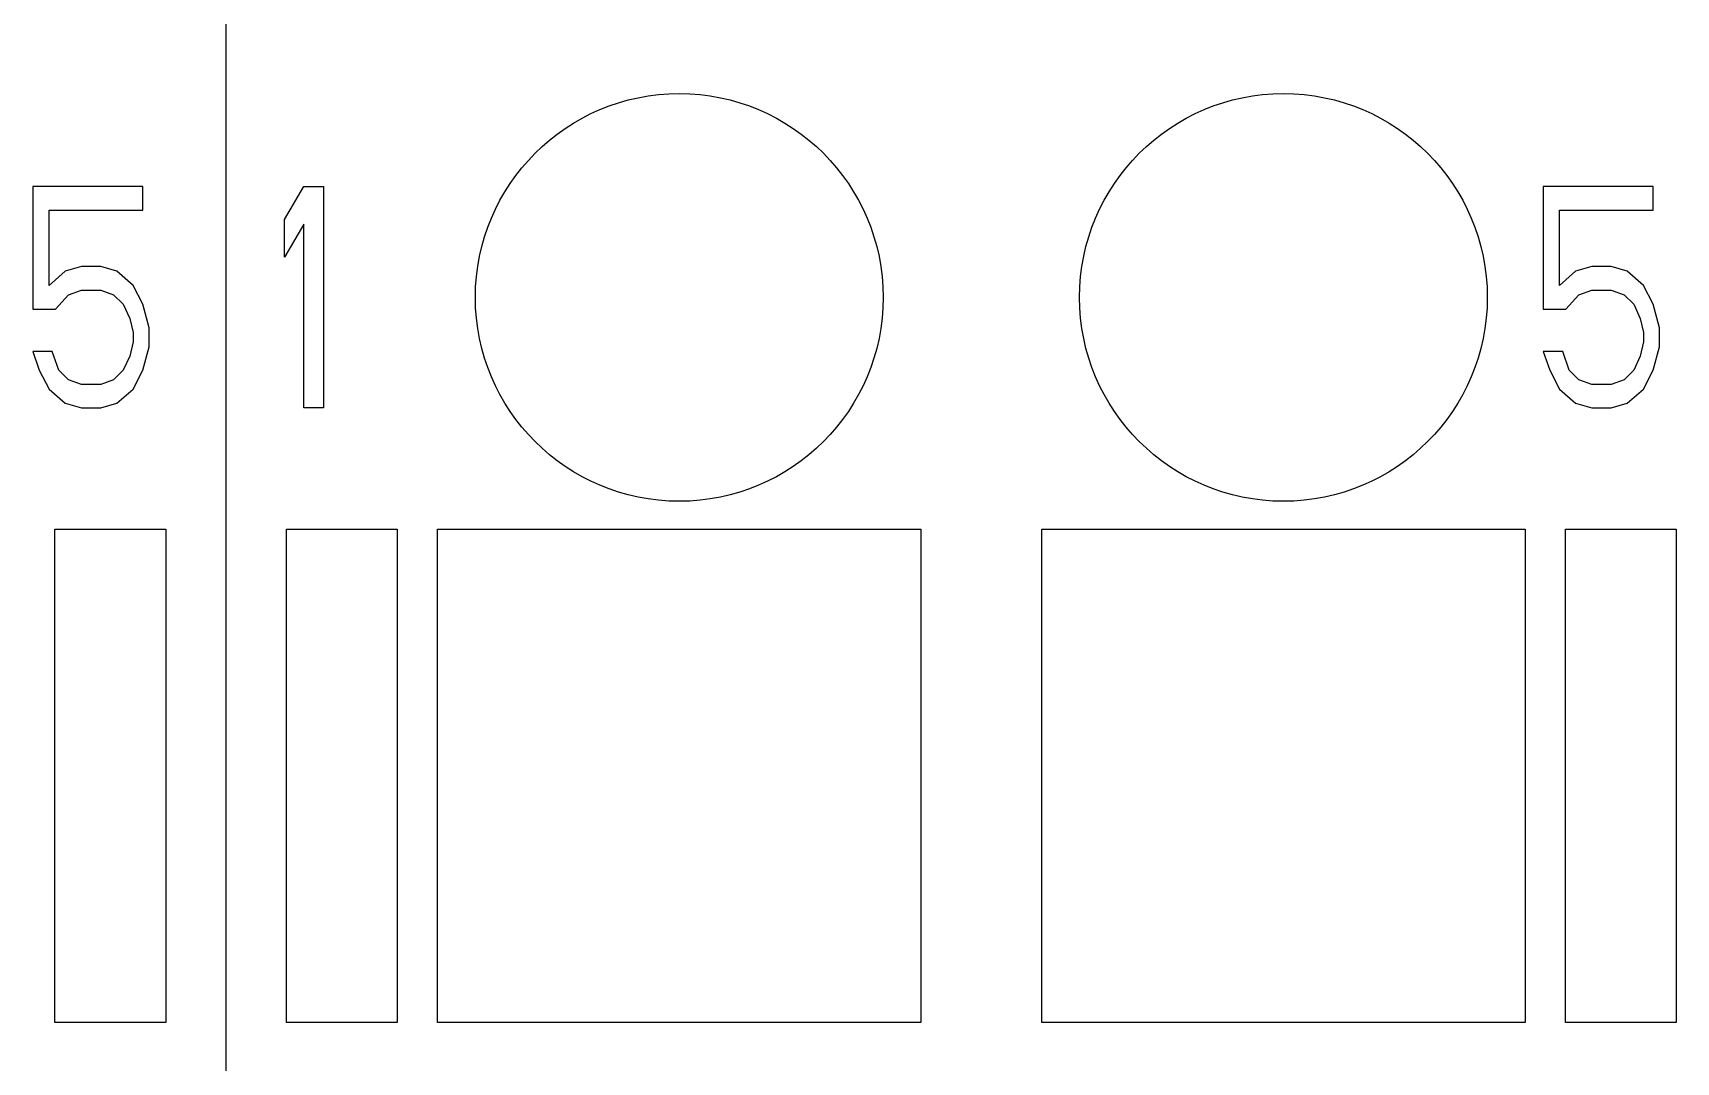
# Model space of a CAD drawing. Extents: x 10 to 656, y -396 to 292.
# Drawn here: x 276.316 to 279.62, y 99.364 to 101.433 of the extents above; entities that cross this region are included whole.
import ezdxf

# ---------------------------------------------------------------- set-up
doc = ezdxf.new("R2010")
doc.units = 0
doc.header["$LTSCALE"] = 5
doc.header["$MEASUREMENT"] = 0
doc.layers.get('0').update_dxf_attribs({"linetype": 'CONTINUOUS'})

msp = doc.modelspace()

# ---------------------------------------------------------------- linework, layer by layer
at = {"color": 7, "linetype": 'Continuous'}
for p, q in [((276.7044, 91.5889), (276.7044, 118.1086)), ((276.7044, 91.5889), (276.7044, 118.1086)), ((276.3158, 101.1243), (276.3158, 100.8779)), ((276.5367, 101.1243), (276.3158, 101.1243)), ((276.5367, 101.0769), (276.5367, 101.1243)), ((276.8219, 101.0579), (276.8609, 101.1243)), ((276.8609, 101.1243), (276.8999, 101.1243)), ((276.8999, 101.1243), (276.8999, 100.6789)), ((279.3524, 101.1243), (279.3524, 100.8779)), ((279.5733, 101.1243), (279.3524, 101.1243)), ((279.5733, 101.0769), (279.5733, 101.1243)), ((276.3483, 100.9253), (276.3483, 101.0769)), ((276.3483, 101.0769), (276.5367, 101.0769)), ((279.3849, 100.9253), (279.3849, 101.0769)), ((279.3849, 101.0769), (279.5733, 101.0769)), ((276.8219, 100.9821), (276.8219, 101.0579)), ((276.8609, 101.0485), (276.8219, 100.9821)), ((276.8609, 100.6789), (276.8609, 101.0485)), ((276.4133, 100.9632), (276.3808, 100.9537)), ((276.4522, 100.9632), (276.4133, 100.9632)), ((276.4847, 100.9537), (276.4522, 100.9632)), ((279.4499, 100.9632), (279.4174, 100.9537)), ((279.4888, 100.9632), (279.4499, 100.9632)), ((279.5213, 100.9537), (279.4888, 100.9632)), ((276.3808, 100.9537), (276.3483, 100.9253)), ((276.5172, 100.9253), (276.4847, 100.9537)), ((279.4174, 100.9537), (279.3849, 100.9253)), ((279.5538, 100.9253), (279.5213, 100.9537)), ((276.3613, 100.8779), (276.3873, 100.9063)), ((276.3873, 100.9063), (276.4133, 100.9158)), ((276.4133, 100.9158), (276.4522, 100.9158)), ((276.4522, 100.9158), (276.4782, 100.9063)), ((276.4782, 100.9063), (276.4977, 100.8874)), ((276.5367, 100.8874), (276.5172, 100.9253)), ((279.3979, 100.8779), (279.4239, 100.9063)), ((279.4239, 100.9063), (279.4499, 100.9158)), ((279.4499, 100.9158), (279.4888, 100.9158)), ((279.4888, 100.9158), (279.5148, 100.9063)), ((279.5148, 100.9063), (279.5343, 100.8874)), ((279.5733, 100.8874), (279.5538, 100.9253)), ((276.3158, 100.8779), (276.3613, 100.8779)), ((276.4977, 100.8874), (276.5107, 100.8589)), ((276.5497, 100.84), (276.5367, 100.8874)), ((279.3524, 100.8779), (279.3979, 100.8779)), ((279.5343, 100.8874), (279.5473, 100.8589)), ((279.5863, 100.84), (279.5733, 100.8874)), ((276.5107, 100.8589), (276.5172, 100.8305)), ((276.5172, 100.8305), (276.5172, 100.8116)), ((276.5497, 100.8021), (276.5497, 100.84)), ((279.5473, 100.8589), (279.5538, 100.8305)), ((279.5538, 100.8305), (279.5538, 100.8116)), ((279.5863, 100.8021), (279.5863, 100.84)), ((276.5172, 100.8116), (276.5107, 100.7831)), ((276.5367, 100.7547), (276.5497, 100.8021)), ((279.5538, 100.8116), (279.5473, 100.7831)), ((279.5733, 100.7547), (279.5863, 100.8021)), ((276.3158, 100.7926), (276.3288, 100.7547)), ((276.3548, 100.7926), (276.3158, 100.7926)), ((276.3678, 100.7547), (276.3548, 100.7926)), ((276.5107, 100.7831), (276.4977, 100.7547)), ((279.3524, 100.7926), (279.3654, 100.7547)), ((279.3914, 100.7926), (279.3524, 100.7926)), ((279.4044, 100.7547), (279.3914, 100.7926)), ((279.5473, 100.7831), (279.5343, 100.7547)), ((276.3288, 100.7547), (276.3483, 100.7168)), ((276.3873, 100.7358), (276.3678, 100.7547)), ((276.4133, 100.7263), (276.3873, 100.7358)), ((276.4782, 100.7358), (276.4522, 100.7263)), ((276.4977, 100.7547), (276.4782, 100.7358)), ((276.5172, 100.7168), (276.5367, 100.7547)), ((279.3654, 100.7547), (279.3849, 100.7168)), ((279.4239, 100.7358), (279.4044, 100.7547)), ((279.4499, 100.7263), (279.4239, 100.7358)), ((279.5148, 100.7358), (279.4888, 100.7263)), ((279.5343, 100.7547), (279.5148, 100.7358)), ((279.5538, 100.7168), (279.5733, 100.7547)), ((276.3483, 100.7168), (276.3808, 100.6884)), ((276.4522, 100.7263), (276.4133, 100.7263)), ((276.4847, 100.6884), (276.5172, 100.7168)), ((279.3849, 100.7168), (279.4174, 100.6884)), ((279.4888, 100.7263), (279.4499, 100.7263)), ((279.5213, 100.6884), (279.5538, 100.7168)), ((276.3808, 100.6884), (276.4133, 100.6789)), ((276.4133, 100.6789), (276.4522, 100.6789)), ((276.4522, 100.6789), (276.4847, 100.6884)), ((276.8999, 100.6789), (276.8609, 100.6789)), ((279.4174, 100.6884), (279.4499, 100.6789)), ((279.4499, 100.6789), (279.4888, 100.6789)), ((279.4888, 100.6789), (279.5213, 100.6884)), ((276.3602, 99.4436), (276.3602, 100.4355)), ((276.3602, 100.4355), (276.5829, 100.4355)), ((276.5829, 100.4355), (276.5829, 99.4436)), ((276.8258, 99.4436), (276.8258, 100.4355)), ((276.8258, 100.4355), (277.0485, 100.4355)), ((277.0485, 100.4355), (277.0485, 99.4436)), ((277.1295, 99.4436), (277.1295, 100.4355)), ((277.1295, 100.4355), (278.1012, 100.4355)), ((278.1012, 100.4355), (278.1012, 99.4436)), ((278.3441, 99.4436), (278.3441, 100.4355)), ((278.3441, 100.4355), (279.3159, 100.4355)), ((279.3159, 100.4355), (279.3159, 99.4436)), ((279.3968, 99.4436), (279.3968, 100.4355)), ((279.3968, 100.4355), (279.6195, 100.4355)), ((279.6195, 100.4355), (279.6195, 99.4436)), ((276.5829, 99.4436), (276.3602, 99.4436)), ((277.0485, 99.4436), (276.8258, 99.4436)), ((278.1012, 99.4436), (277.1295, 99.4436)), ((279.3159, 99.4436), (278.3441, 99.4436)), ((279.6195, 99.4436), (279.3968, 99.4436))]:
    msp.add_line(p, q, dxfattribs=at)
for centre in [(277.6154, 100.9012), (278.83, 100.9012)]:
    msp.add_circle(centre, 0.4099, dxfattribs=at)

doc.saveas('drawing.dxf')
